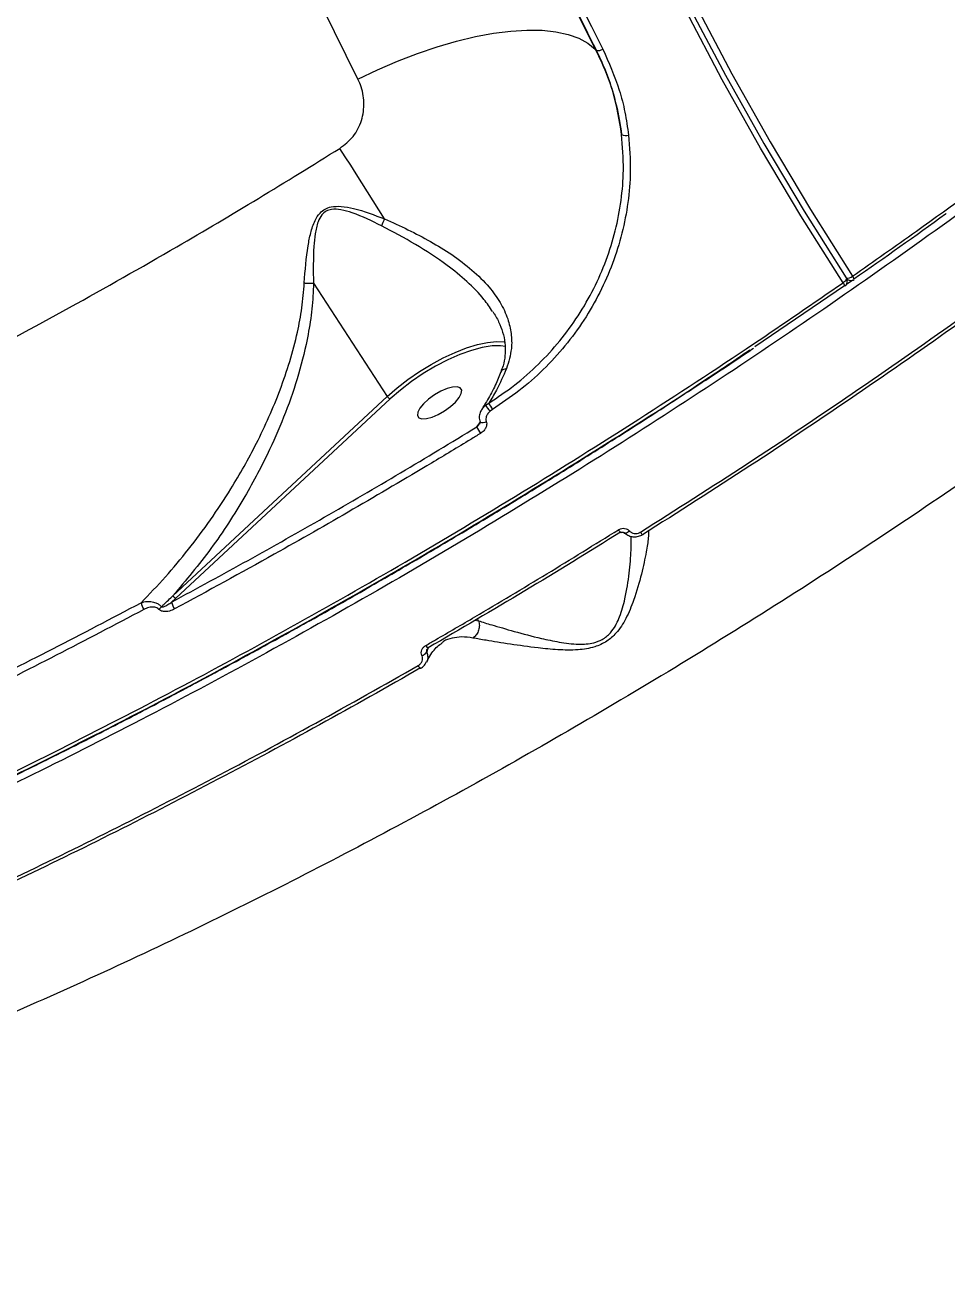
# Model space of a CAD drawing. Header units: millimetres. Extents: x -8092 to 6423, y -6886 to 5604.
# Drawn here: x 11.2 to 172.1, y -2493.7 to -2273.8 of the extents above; entities that cross this region are included whole.
import ezdxf

# ---------------------------------------------------------------- set-up
doc = ezdxf.new("R2010")
doc.units = ezdxf.units.MM
for name, color, linetype in [('DIKOM_ОБЪЕКТ', 7, 'Continuous'), ('DIKOM_РАЗМЕР_ЗОНА', 7, 'Continuous'), ('DIKOM_РАЗМЕР_ОБЪЕКТА', 7, 'Continuous')]:
    doc.layers.add(name, color=color, linetype=linetype)
doc.styles.add('style1', font='arial.ttf', dxfattribs={"width": 0.8})
doc.dimstyles.new('1-50', dxfattribs={"dimtxt": 300, "dimasz": 200, "dimexe": 100, "dimexo": 0, "dimgap": 100, "dimtad": 1, "dimtxsty": 'style1', "dimcen": 200, "dimclrd": 7, "dimclre": 7, "dimclrt": 7, "dimadec": 1, "dimazin": 2, "dimtfac": 1, "dimtmove": 0, "dimatfit": 2, "dimfxl": 0, "dimlwd": 25, "dimlwe": 18, "dimarcsym": 0})

# ---------------------------------------------------------------- blocks, each defined once
blk = doc.blocks.new('*D9')
at = {"layer": 'Defpoints', "color": 0, "transparency": 16777216}
for p in [(-8092.06, -86.27), (4664.84, -1471.84), (4664.84, -6785.92)]:
    blk.add_point(p, dxfattribs=at)
at = {"layer": 'DIKOM_РАЗМЕР_ЗОНА', "color": 7, "lineweight": 18, "transparency": 16777216}
for p, q in [((-8092.06, -86.27), (-8092.06, -6885.92)), ((4664.84, -1471.84), (4664.84, -6885.92))]:
    blk.add_line(p, q, dxfattribs=at)
at = {"layer": 'DIKOM_РАЗМЕР_ЗОНА', "color": 7, "lineweight": 25, "transparency": 16777216}
blk.add_line((-7892.06, -6785.92), (4464.84, -6785.92), dxfattribs=at)
at = {"layer": 'DIKOM_РАЗМЕР_ЗОНА', "color": 7, "transparency": 16777216}
for points in [[(-7892.06, -6752.58), (-7892.06, -6819.25), (-8092.06, -6785.92)], [(4464.84, -6752.58), (4464.84, -6819.25), (4664.84, -6785.92)]]:
    blk.add_solid(points, dxfattribs=at)
at = {"layer": 'DIKOM_РАЗМЕР_ЗОНА', "color": 7, "transparency": 16777216, "insert": (-2159.84, -6532.75), "char_height": 300, "attachment_point": 5, "style": 'style1'}
blk.add_mtext('12760', dxfattribs=at)
blk = doc.blocks.new('*D10')
at = {"layer": 'Defpoints', "color": 0, "transparency": 16777216}
for p in [(-65.22, 5603.5), (2870.75, -5504.88), (6323.39, -5504.88)]:
    blk.add_point(p, dxfattribs=at)
at = {"layer": 'DIKOM_РАЗМЕР_ЗОНА', "color": 7, "lineweight": 18, "transparency": 16777216}
for p, q in [((-65.22, 5603.5), (6423.39, 5603.5)), ((2870.75, -5504.88), (6423.39, -5504.88))]:
    blk.add_line(p, q, dxfattribs=at)
at = {"layer": 'DIKOM_РАЗМЕР_ЗОНА', "color": 7, "lineweight": 25, "transparency": 16777216}
blk.add_line((6323.39, 5403.5), (6323.39, -5304.88), dxfattribs=at)
at = {"layer": 'DIKOM_РАЗМЕР_ЗОНА', "color": 7, "transparency": 16777216}
for points in [[(6290.06, 5403.5), (6356.72, 5403.5), (6323.39, 5603.5)], [(6290.06, -5304.88), (6356.72, -5304.88), (6323.39, -5504.88)]]:
    blk.add_solid(points, dxfattribs=at)
at = {"layer": 'DIKOM_РАЗМЕР_ЗОНА', "color": 7, "transparency": 16777216, "insert": (6070.22, 308.83), "char_height": 300, "attachment_point": 5, "rotation": 90, "style": 'style1'}
blk.add_mtext('11100', dxfattribs=at)
blk = doc.blocks.new('*D11')
at = {"layer": 'Defpoints', "color": 0, "transparency": 16777216}
for p in [(-6092.06, -310.77), (2568.27, -2361.54), (2568.27, -4925.78)]:
    blk.add_point(p, dxfattribs=at)
at = {"layer": 'DIKOM_РАЗМЕР_ОБЪЕКТА', "color": 7, "lineweight": 18, "transparency": 16777216}
for p, q in [((-6092.06, -310.77), (-6092.06, -5025.78)), ((2568.27, -2361.54), (2568.27, -5025.78))]:
    blk.add_line(p, q, dxfattribs=at)
at = {"layer": 'DIKOM_РАЗМЕР_ОБЪЕКТА', "color": 7, "lineweight": 25, "transparency": 16777216}
blk.add_line((-5892.06, -4925.78), (2368.27, -4925.78), dxfattribs=at)
at = {"layer": 'DIKOM_РАЗМЕР_ОБЪЕКТА', "color": 7, "transparency": 16777216}
for points in [[(-5892.06, -4892.44), (-5892.06, -4959.11), (-6092.06, -4925.78)], [(2368.27, -4892.44), (2368.27, -4959.11), (2568.27, -4925.78)]]:
    blk.add_solid(points, dxfattribs=at)
at = {"layer": 'DIKOM_РАЗМЕР_ОБЪЕКТА', "color": 7, "transparency": 16777216, "insert": (-2605.9, -4672.61), "char_height": 300, "attachment_point": 5, "style": 'style1'}
blk.add_mtext('8660', dxfattribs=at)

msp = doc.modelspace()

# ---------------------------------------------------------------- linework, layer by layer
at = {"layer": 'DIKOM_ОБЪЕКТ', "color": 7, "linetype": 'Continuous', "lineweight": 15}
for p, q in [((110.725, -2277.968), (110.907, -2278.139)), ((61.564, -2318.829), (74.413, -2338.609)), ((154.207, -2319.277), (138.593, -2329.939)), ((154.519, -2317.928), (154.54, -2317.953)), ((154.551, -2318.994), (155.643, -2318.224)), ((154.555, -2317.995), (154.649, -2318.084)), ((37.013, -2373.403), (74.413, -2338.609)), ((74.938, -2339.02), (37.537, -2373.813)), ((90.968, -2340.78), (91.555, -2340.127)), ((91.155, -2340.53), (91.067, -2340.669)), ((91.555, -2340.127), (92.137, -2339.772)), ((92.78, -2340.863), (92.371, -2341.17)), ((90.034, -2343.936), (90.619, -2343.161)), ((37.537, -2373.813), (36.791, -2374.507)), ((89.714, -2377.676), (90.369, -2377.75)), ((90.369, -2377.75), (90.153, -2377.417)), ((81.523, -2382.595), (81.299, -2383.211)), ((83.999, -2381.567), (83.923, -2381.628))]:
    msp.add_line(p, q, dxfattribs=at)
at = {"layer": 'DIKOM_ОБЪЕКТ', "color": 7, "linetype": 'Continuous', "lineweight": 15, "flags": 128}
for points in [[(73.37, -2055.873), (73.583, -2068.629), (74.17, -2081.41), (75.131, -2094.208), (76.466, -2107.015), (78.173, -2119.821), (80.252, -2132.618), (82.701, -2145.399), (85.518, -2158.155), (88.702, -2170.877), (92.251, -2183.557), (96.162, -2196.188), (100.433, -2208.759), (105.06, -2221.264), (110.042, -2233.694), (115.374, -2246.041), (121.053, -2258.296), (127.076, -2270.453), (133.438, -2282.502), (140.136, -2294.436), (147.164, -2306.248), (154.519, -2317.928)], [(153.97, -2318.755), (146.611, -2307.067), (139.578, -2295.249), (132.876, -2283.307), (126.51, -2271.25), (120.484, -2259.086), (114.801, -2246.822), (109.465, -2234.468), (104.481, -2222.03), (99.85, -2209.517), (95.577, -2196.938), (91.663, -2184.3), (88.112, -2171.611), (84.926, -2158.881), (82.107, -2146.117), (79.656, -2133.328), (77.576, -2120.522), (75.868, -2107.708), (74.532, -2094.894), (73.571, -2082.088), (72.983, -2069.298), (72.771, -2056.534)], [(74.654, -2056.181), (74.866, -2068.907), (75.452, -2081.657), (76.411, -2094.425), (77.743, -2107.201), (79.446, -2119.977), (81.52, -2132.744), (83.963, -2145.495), (86.774, -2158.22), (89.95, -2170.912), (93.491, -2183.562), (97.392, -2196.162), (101.653, -2208.704), (106.27, -2221.179), (111.239, -2233.579), (116.559, -2245.897), (122.224, -2258.123), (128.233, -2270.251), (134.58, -2282.271), (141.261, -2294.177), (148.273, -2305.961), (155.61, -2317.614)], [(69.301, -2283.217), (63.18, -2270.821), (57.379, -2258.334), (51.902, -2245.76), (46.752, -2233.108), (41.93, -2220.384), (37.442, -2207.595), (33.287, -2194.749), (29.47, -2181.851), (25.991, -2168.911), (22.853, -2155.933), (20.058, -2142.926), (17.608, -2129.897), (15.502, -2116.853), (13.743, -2103.801)], [(102.978, -2262.099), (103.916, -2264.092), (104.862, -2266.082), (105.817, -2268.07), (106.781, -2270.055), (107.754, -2272.037), (108.735, -2274.017), (109.726, -2275.994), (110.725, -2277.968)], [(110.907, -2278.139), (109.915, -2276.178), (108.931, -2274.215), (107.956, -2272.249), (106.99, -2270.28), (106.033, -2268.309), (105.084, -2266.335), (104.144, -2264.358), (103.213, -2262.379)], [(104.352, -2262.238), (105.281, -2264.213), (106.218, -2266.185), (107.165, -2268.154), (108.12, -2270.121), (109.084, -2272.085), (110.057, -2274.047), (111.038, -2276.006), (112.029, -2277.963)], [(69.301, -2283.217), (72.74, -2281.566), (76.212, -2280.064), (79.684, -2278.723), (83.125, -2277.556), (86.505, -2276.574), (89.791, -2275.786), (92.955, -2275.198), (95.966, -2274.816), (98.799, -2274.644), (101.426, -2274.684), (103.824, -2274.934), (105.972, -2275.392), (107.849, -2276.055), (109.438, -2276.917), (110.725, -2277.968)], [(73.941, -2307.621), (72.955, -2306.025), (71.969, -2304.437), (70.982, -2302.863), (69.999, -2301.304), (69.021, -2299.765), (68.05, -2298.249), (67.088, -2296.758), (66.137, -2295.297)], [(154.54, -2317.953), (154.556, -2317.99), (154.56, -2318.07), (154.532, -2318.168), (154.471, -2318.278), (154.38, -2318.396), (154.264, -2318.518), (154.125, -2318.64), (153.97, -2318.755)], [(154.271, -2319.318), (154.25, -2319.313), (154.207, -2319.277)], [(154.649, -2318.084), (154.632, -2318.068), (154.56, -2317.986)], [(74.413, -2338.609), (76.141, -2337.107), (78.025, -2335.652), (80.022, -2334.278), (82.09, -2333.013), (84.184, -2331.886), (86.259, -2330.92), (88.269, -2330.136), (90.171, -2329.552), (91.924, -2329.181), (93.49, -2329.029), (94.834, -2329.101), (95.028, -2329.134)], [(95.058, -2329.86), (94.187, -2329.744), (92.7, -2329.779), (90.992, -2330.053), (89.104, -2330.561), (87.082, -2331.291), (84.974, -2332.225), (82.832, -2333.339), (80.707, -2334.608), (78.65, -2336.001), (76.711, -2337.483), (74.938, -2339.02)], [(87.339, -2338.084), (87.406, -2337.507), (87.159, -2337.11), (86.619, -2336.925), (85.83, -2336.967), (84.855, -2337.232), (83.774, -2337.699), (82.674, -2338.331), (81.644, -2339.075), (80.768, -2339.872), (80.116, -2340.657), (79.742, -2341.367), (79.676, -2341.943), (79.923, -2342.34), (80.463, -2342.525), (81.252, -2342.483), (82.227, -2342.218), (83.308, -2341.751), (84.408, -2341.119), (85.438, -2340.375), (86.314, -2339.578), (86.965, -2338.793), (87.339, -2338.084)], [(91.694, -2343.036), (91.429, -2343.129), (91.173, -2343.187), (90.948, -2343.204), (90.771, -2343.179), (90.658, -2343.114), (90.629, -2343.071)], [(115.774, -2362.418), (115.789, -2362.432), (115.861, -2362.464), (115.959, -2362.467), (116.079, -2362.441), (116.218, -2362.388), (116.368, -2362.308), (116.525, -2362.205), (116.682, -2362.084)], [(118.951, -2362.764), (118.967, -2362.802), (118.964, -2362.811), (118.942, -2362.79), (118.902, -2362.74), (118.846, -2362.662), (118.776, -2362.56), (118.693, -2362.437), (118.601, -2362.297)], [(81.574, -2382.472), (81.579, -2382.531), (81.567, -2382.557)]]:
    msp.add_lwpolyline(points, dxfattribs=at)
at = {"layer": 'DIKOM_ОБЪЕКТ', "color": 7, "linetype": 'Continuous', "lineweight": 15}
for centre, radius, start, end in [((111.308, -2277.039), 1.171, 249.95153, 307.95198), ((116.066, -2291.46), 1.59, 242.17606, 286.84389), ((218.077, -2371.973), 157.85, 155.94077, 156.41453), ((154.778, -2316.77), 1.185, 257.30605, 314.59671), ((154.285, -2318.675), 1.697, 17.02209, 38.68632), ((153.089, -2319.588), 1.212, 12.8704, 43.37113), ((153.7, -2318.497), 1, 304.80197, 32.91211), ((155.336, -2317.358), 1, 226.60788, 278.56245), ((155.336, -2317.358), 1, 278.56245, 304.90242), ((75.182, -2338.167), 0.886, 209.88023, 254.01726), ((92.009, -2341.077), 1.052, 115.56599, 146.09841), ((95.272, -2338.06), 4.253, 209.07996, 226.98308), ((101.747, -2334.838), 10.803, 207.17559, 213.8988), ((98.061, -2340.109), 8.892, 205.48684, 213.8995), ((117.363, -2360.389), 2.988, 209.77041, 221.90854), ((34.59, -2373.963), 3.216, 191.97296, 214.84421), ((39.862, -2373.899), 3.13, 191.19507, 215.34336), ((37.782, -2372.961), 0.886, 209.87973, 254.01776), ((32.852, -2373.439), 2.858, 305.76669, 319.06661), ((79.99, -2382.379), 1.551, 288.06376, 327.56779), ((82.163, -2381.612), 1.118, 204.53998, 237.74131), ((80.822, -2385.125), 1.117, 204.87886, 238.08108)]:
    msp.add_arc(centre, radius, start, end, dxfattribs=at)
for points, knots in [([(155.61, -2317.614), (159.34, -2314.992), (169.387, -2307.928), (185.444, -2296.161), (203.614, -2282.29), (221.451, -2268.056), (238.885, -2253.502), (255.84, -2238.67), (271.946, -2223.886), (287.166, -2209.2), (301.485, -2194.659), (315.136, -2180.025), (328.043, -2165.347), (340.14, -2150.675), (351.162, -2136.333), (361.095, -2122.361), (369.953, -2108.793), (377.878, -2095.408), (384.802, -2082.26), (390.677, -2069.403), (395.372, -2057.12), (398.901, -2045.437), (401.292, -2034.376), (402.623, -2023.733), (402.69, -2013.654), (402.229, -2006.766), (401.404, -2003.481), (401.323, -2003.161)], [0, 0, 0, 0, 0.0245685, 0.0661874, 0.1078383, 0.1494571, 0.1922848, 0.2351474, 0.2779752, 0.3195941, 0.3612449, 0.4028639, 0.4456916, 0.4885542, 0.5313819, 0.5730004, 0.6146509, 0.6562691, 0.6990964, 0.7419585, 0.7847856, 0.8264042, 0.868055, 0.9096736, 0.9525012, 0.9953637, 1, 1, 1, 1]), ([(349.456, -2141.349), (347.346, -2144.112), (341.662, -2151.555), (331.631, -2163.847), (319.177, -2178.216), (305.73, -2192.831), (291.314, -2207.648), (275.951, -2222.619), (259.98, -2237.415), (243.471, -2251.989), (226.503, -2266.3), (208.799, -2280.581), (190.39, -2294.781), (171.324, -2308.846), (152.022, -2322.468), (132.554, -2335.609), (112.995, -2348.246), (93.027, -2360.584), (72.701, -2372.565), (52.083, -2384.139), (31.624, -2395.051), (11.394, -2405.279), (-8.55, -2414.817), (-28.532, -2423.819), (-48.483, -2432.232), (-68.33, -2440.01), (-87.637, -2446.982), (-106.351, -2453.143), (-124.432, -2458.506), (-142.174, -2463.159), (-159.5, -2467.054), (-176.338, -2470.159), (-191.64, -2472.309), (-205.481, -2473.639), (-217.959, -2474.284), (-229.875, -2474.319), (-241.187, -2473.734), (-251.777, -2472.538), (-261.594, -2470.741), (-269.742, -2468.651), (-274.45, -2467.001), (-276.367, -2466.329)], [0, 0, 0, 0, 0.0156521, 0.0421681, 0.0687042, 0.0952201, 0.1225064, 0.1498146, 0.1771006, 0.2036166, 0.2301528, 0.2566687, 0.2839548, 0.3112631, 0.3385491, 0.365065, 0.3916012, 0.4181171, 0.4454033, 0.4727115, 0.4999975, 0.5265135, 0.5530497, 0.5795656, 0.6068517, 0.6341599, 0.661446, 0.6879618, 0.714498, 0.7410139, 0.7682999, 0.7956082, 0.8228942, 0.8459724, 0.8690774, 0.8921825, 0.9155066, 0.9388306, 0.9615639, 0.9843486, 1, 1, 1, 1]), ([(322.592, -2228.443), (318.958, -2232.294), (311.687, -2240.001), (300.049, -2251.626), (287.913, -2263.261), (275.086, -2275.04), (261.575, -2286.934), (247.389, -2298.915), (232.752, -2310.789), (217.267, -2322.86), (200.927, -2335.081), (183.744, -2347.397), (166.049, -2359.552), (147.881, -2371.494), (129.294, -2383.173), (110.718, -2394.32), (92.219, -2404.908), (73.858, -2414.925), (55.312, -2424.546), (36.64, -2433.719), (17.906, -2442.399), (-0.464, -2450.389), (-18.413, -2457.676), (-35.898, -2464.268), (-53.221, -2470.277), (-70.311, -2475.656), (-87.103, -2480.369), (-102.165, -2484.053), (-115.575, -2486.872), (-127.474, -2488.995), (-139.01, -2490.659), (-150.139, -2491.855), (-160.812, -2492.58), (-171.027, -2492.827), (-180.823, -2492.633), (-186.939, -2492.099), (-189.997, -2491.833)], [0, 0, 0, 0, 0.0277653, 0.0555639, 0.0833623, 0.1111275, 0.1400313, 0.1689729, 0.1979143, 0.2268179, 0.2582448, 0.2896958, 0.3211226, 0.3534672, 0.3858384, 0.4181831, 0.449506, 0.480853, 0.5121758, 0.5444125, 0.5766757, 0.6089124, 0.6401609, 0.6714336, 0.702682, 0.7348412, 0.7670266, 0.7991857, 0.8241463, 0.849107, 0.874267, 0.8994269, 0.9244695, 0.9495121, 0.9747561, 1, 1, 1, 1]), ([(110.725, -2277.968), (111.476, -2279.562), (112.952, -2282.694), (114.49, -2287.703), (115.045, -2291.138), (115.324, -2292.866)], [0, 0, 0, 0, 0.3395445, 0.6677586, 1, 1, 1, 1]), ([(112.029, -2277.963), (113.076, -2280.308), (114.663, -2283.862), (115.953, -2288.982), (116.335, -2291.649), (116.527, -2292.982)], [0, 0, 0, 0, 0.4927576, 0.7463841, 1, 1, 1, 1]), ([(115.324, -2292.866), (114.902, -2290.334), (114.263, -2286.5), (112.567, -2281.643), (111.46, -2279.307), (110.907, -2278.139)], [0, 0, 0, 0, 0.4928134, 0.746412, 1, 1, 1, 1]), ([(66.137, -2295.297), (66.966, -2294.648), (68.652, -2293.328), (70.087, -2290.42), (70.518, -2287.265), (70.045, -2284.811), (69.451, -2283.538), (69.301, -2283.217)], [0, 0, 0, 0, 0.2187096, 0.4447802, 0.6794039, 0.9192035, 1, 1, 1, 1]), ([(92.137, -2339.772), (93.668, -2338.748), (96.737, -2336.698), (100.867, -2333.027), (104.592, -2328.98), (107.819, -2324.55), (110.537, -2319.823), (112.715, -2314.847), (114.311, -2309.681), (115.31, -2304.404), (115.784, -2298.754), (115.486, -2294.937), (115.324, -2292.866)], [0, 0, 0, 0, 0.0977727, 0.1958586, 0.2936319, 0.3914605, 0.4895934, 0.5874258, 0.6858988, 0.7846817, 0.8831553, 1, 1, 1, 1]), ([(116.527, -2292.982), (116.69, -2295.094), (116.989, -2298.989), (116.498, -2304.754), (115.47, -2310.138), (113.833, -2315.41), (111.601, -2320.489), (108.819, -2325.315), (105.517, -2329.838), (101.706, -2333.972), (97.483, -2337.722), (94.346, -2339.817), (92.78, -2340.863)], [0, 0, 0, 0, 0.11667958, 0.21508472, 0.31379604, 0.4121984, 0.51005894, 0.60822569, 0.7060853, 0.8039525, 0.9021314, 1, 1, 1, 1]), ([(-307.683, -2372.563), (-307.14, -2373.565), (-305.338, -2376.893), (-301.227, -2381.773), (-295.421, -2387.217), (-288.667, -2391.891), (-280.933, -2395.921), (-272.182, -2399.251), (-262.426, -2401.855), (-251.876, -2403.676), (-240.588, -2404.726), (-228.631, -2405.031), (-215.813, -2404.598), (-202.143, -2403.395), (-187.65, -2401.407), (-172.643, -2398.677), (-157.186, -2395.23), (-141.349, -2391.105), (-124.885, -2386.238), (-107.825, -2380.614), (-90.216, -2374.233), (-72.43, -2367.23), (-54.531, -2359.64), (-36.583, -2351.512), (-18.313, -2342.721), (0.228, -2333.267), (18.983, -2323.171), (36.239, -2313.379), (51.97, -2304.076), (61.412, -2298.226), (66.137, -2295.297)], [0, 0, 0, 0, 0.0161444, 0.0536237, 0.0900464, 0.1264972, 0.1629199, 0.2003996, 0.2379099, 0.2753896, 0.3118389, 0.3483161, 0.3847653, 0.4222704, 0.4598059, 0.4973111, 0.5338203, 0.5703575, 0.6068667, 0.6444314, 0.6820266, 0.7195914, 0.7561918, 0.7928202, 0.8294206, 0.8670767, 0.9047631, 0.9424193, 0.9711827, 1, 1, 1, 1]), ([(59.937, -2318.799), (60.094, -2316.617), (60.305, -2313.667), (61.033, -2310.046), (61.655, -2308.094), (62.529, -2306.662), (63.528, -2305.852), (64.812, -2305.405), (66.528, -2305.386), (69.699, -2305.977), (72.161, -2306.931), (73.941, -2307.621)], [0, 0, 0, 0, 0.2657815, 0.3593765, 0.4543059, 0.517754, 0.5632828, 0.6085733, 0.6803142, 0.7688734, 1, 1, 1, 1]), ([(73.413, -2308.815), (71.74, -2307.988), (69.443, -2306.854), (66.478, -2305.994), (64.902, -2305.856), (63.734, -2306.199), (62.87, -2306.951), (62.205, -2308.335), (61.791, -2310.215), (61.486, -2313.782), (61.485, -2316.671), (61.555, -2318.819), (61.555, -2318.822)], [0, 0, 0, 0, 0.2369839, 0.3252763, 0.3938207, 0.4351384, 0.4764532, 0.5364636, 0.6308598, 0.7257881, 0.9996855, 1, 1, 1, 1]), ([(171.975, -2306.669), (171.921, -2306.709), (166.643, -2310.606), (161.215, -2314.391), (155.843, -2318.138)], [0, 0, 0, 0, 0.0101578, 1, 1, 1, 1]), ([(92.811, -2323.788), (92.327, -2323.069), (91.081, -2321.217), (88.381, -2318.513), (84.408, -2315.274), (79.38, -2311.988), (75.403, -2309.873), (73.413, -2308.815)], [0, 0, 0, 0, 0.1150999, 0.2966465, 0.4783787, 0.7390085, 1, 1, 1, 1]), ([(73.941, -2307.621), (75.312, -2308.233), (78.057, -2309.46), (82.004, -2311.531), (85.796, -2313.854), (89.279, -2316.486), (92.122, -2319.295), (94.197, -2322.175), (95.488, -2324.908), (96.109, -2327.621), (96.212, -2330.54), (95.585, -2332.58), (95.228, -2333.742)], [0, 0, 0, 0, 0.1075944, 0.2154922, 0.3229194, 0.436805, 0.5505787, 0.6441628, 0.73766, 0.816612, 0.8955088, 1, 1, 1, 1]), ([(118.601, -2362.297), (124.819, -2358.345), (137.255, -2350.442), (155.678, -2338.085), (173.917, -2325.407), (185.814, -2316.685), (191.762, -2312.324)], [0, 0, 0, 0, 0.2485954, 0.4971935, 0.7485969, 1, 1, 1, 1]), ([(191.953, -2312.906), (186.084, -2317.209), (174.346, -2325.815), (156.221, -2338.421), (137.773, -2350.801), (125.225, -2358.776), (118.951, -2362.764)], [0, 0, 0, 0, 0.2485976, 0.4971943, 0.7485968, 1, 1, 1, 1]), ([(-296.463, -2454.588), (-295.56, -2455.293), (-292.248, -2457.88), (-285.393, -2461.521), (-276.034, -2465.462), (-265.691, -2468.508), (-254.529, -2470.747), (-242.34, -2472.199), (-229.131, -2472.829), (-214.921, -2472.613), (-200.2, -2471.57), (-185.066, -2469.757), (-169.623, -2467.245), (-153.438, -2463.973), (-136.533, -2459.921), (-118.948, -2455.084), (-100.823, -2449.494), (-82.202, -2443.153), (-63.142, -2436.076), (-43.577, -2428.234), (-23.554, -2419.619), (-3.133, -2410.244), (17.237, -2400.316), (37.487, -2389.88), (57.552, -2378.995), (77.759, -2367.483), (98.044, -2355.359), (118.329, -2342.644), (137.003, -2330.427), (148.767, -2322.334), (153.97, -2318.755)], [0, 0, 0, 0, 0.0140765, 0.0516775, 0.0892479, 0.1257578, 0.1622958, 0.1988057, 0.236376, 0.273977, 0.3115474, 0.3467427, 0.3819633, 0.4171586, 0.4533004, 0.4894695, 0.5256113, 0.5621213, 0.5986594, 0.6351694, 0.6727398, 0.7103409, 0.7479113, 0.7844214, 0.8209595, 0.8574694, 0.8950398, 0.9326409, 0.9702113, 1, 1, 1, 1]), ([(31.444, -2374.63), (32.878, -2373.141), (35.746, -2370.164), (39.778, -2365.311), (43.6, -2360.19), (47.639, -2354.067), (51.036, -2348.043), (53.813, -2342.206), (55.77, -2337.443), (57.461, -2332.513), (58.721, -2327.725), (59.594, -2323.142), (59.822, -2320.251), (59.937, -2318.799)], [0, 0, 0, 0, 0.100762, 0.2015254, 0.3037936, 0.4060536, 0.5490241, 0.6279403, 0.7068469, 0.7872939, 0.8677085, 0.9335536, 1, 1, 1, 1]), ([(61.564, -2318.829), (61.492, -2320.329), (61.347, -2323.331), (60.509, -2328.658), (59.037, -2334.743), (56.736, -2341.448), (53.639, -2348.635), (49.386, -2356.648), (43.807, -2365.29), (39.278, -2370.698), (37.013, -2373.403)], [0, 0, 0, 0, 0.0717657, 0.1435736, 0.2576775, 0.3721844, 0.4865171, 0.6397328, 0.8198576, 1, 1, 1, 1]), ([(59.937, -2318.799), (59.982, -2318.8), (60.26, -2318.807), (60.835, -2318.819), (61.3, -2318.821), (61.555, -2318.822)], [0, 0, 0, 0, 0.0794448, 0.4971869, 1, 1, 1, 1]), ([(61.555, -2318.822), (61.556, -2318.822), (61.558, -2318.822), (61.561, -2318.825), (61.563, -2318.828), (61.564, -2318.829)], [0, 0, 0, 0, 0.24352437, 0.57332611, 1, 1, 1, 1]), ([(92.821, -2323.779), (92.917, -2323.914), (93.434, -2324.641), (94.088, -2326.008), (94.74, -2327.845), (95.047, -2329.676), (95.013, -2331.467), (94.742, -2333.032), (94.361, -2333.984), (94.217, -2334.344)], [0, 0, 0, 0, 0.0412317, 0.2226087, 0.3991609, 0.5716118, 0.7400261, 0.901551, 1, 1, 1, 1]), ([(-296.377, -2454.909), (-295.775, -2455.355), (-293.978, -2456.685), (-290.71, -2458.699), (-286.588, -2460.965), (-282.19, -2463.041), (-277.533, -2464.936), (-272.625, -2466.645), (-267.487, -2468.159), (-262.136, -2469.472), (-256.58, -2470.583), (-250.818, -2471.493), (-244.848, -2472.203), (-238.668, -2472.715), (-232.277, -2473.027), (-225.674, -2473.141), (-218.856, -2473.057), (-211.822, -2472.774), (-204.568, -2472.292), (-197.109, -2471.612), (-189.476, -2470.736), (-181.697, -2469.667), (-173.784, -2468.407), (-165.729, -2466.956), (-157.531, -2465.314), (-149.192, -2463.481), (-140.71, -2461.458), (-132.087, -2459.245), (-123.321, -2456.842), (-114.414, -2454.248), (-105.364, -2451.464), (-96.18, -2448.491), (-86.889, -2445.339), (-77.518, -2442.016), (-68.088, -2438.529), (-58.599, -2434.88), (-49.054, -2431.069), (-39.451, -2427.096), (-29.789, -2422.961), (-20.07, -2418.665), (-10.294, -2414.207), (-0.461, -2409.588), (9.43, -2404.806), (19.374, -2399.865), (29.347, -2394.775), (39.319, -2389.553), (49.262, -2384.211), (59.171, -2378.755), (69.046, -2373.184), (78.887, -2367.497), (88.696, -2361.694), (98.471, -2355.777), (108.211, -2349.744), (117.92, -2343.599), (127.586, -2337.331), (134.402, -2332.85), (137.972, -2330.434), (138.355, -2330.175)], [0, 0, 0, 0, 0.009314, 0.027793, 0.0463397, 0.0649742, 0.0837158, 0.1025568, 0.1213783, 0.1400951, 0.1587398, 0.177332, 0.1958913, 0.2144377, 0.2329912, 0.2515655, 0.270181, 0.2888582, 0.3076179, 0.3264755, 0.3453279, 0.3640495, 0.3827101, 0.4013251, 0.4199093, 0.438478, 0.4570463, 0.4756263, 0.494231, 0.5128756, 0.531575, 0.5503443, 0.5691364, 0.5878684, 0.6065359, 0.625154, 0.6437379, 0.6623022, 0.6808622, 0.6994312, 0.7180209, 0.736646, 0.7553218, 0.7740628, 0.7928534, 0.8116058, 0.8302854, 0.8489117, 0.8675, 0.8860651, 0.9046217, 0.9231845, 0.9417639, 0.9603744, 0.9790309, 0.9977482, 1, 1, 1, 1]), ([(-276.118, -2464.942), (-274.205, -2465.612), (-269.052, -2467.417), (-259.859, -2469.708), (-248.344, -2471.612), (-235.808, -2472.717), (-222.27, -2473), (-207.748, -2472.436), (-192.564, -2471.038), (-176.785, -2468.83), (-160.49, -2465.855), (-143.413, -2462.063), (-125.582, -2457.433), (-107.041, -2451.96), (-88.199, -2445.765), (-69.127, -2438.887), (-49.9, -2431.377), (-30.205, -2423.113), (-10.092, -2414.093), (10.377, -2404.328), (30.754, -2394.035), (50.969, -2383.261), (70.958, -2372.062), (91.055, -2360.264), (111.165, -2347.848), (126.807, -2337.856), (135.554, -2331.926), (137.712, -2330.463)], [0, 0, 0, 0, 0.0243372, 0.0655682, 0.1068309, 0.1480619, 0.1904906, 0.2329537, 0.2753823, 0.3166134, 0.3578761, 0.3991071, 0.4415357, 0.4839988, 0.5264274, 0.5676585, 0.6089213, 0.6501524, 0.6925809, 0.7350442, 0.7774729, 0.8187039, 0.8599668, 0.9011976, 0.9436264, 0.9860896, 1, 1, 1, 1]), ([(94.263, -2334.329), (93.944, -2335.107), (93.237, -2336.824), (92.169, -2338.866), (91.386, -2340.055), (91.113, -2340.47)], [0, 0, 0, 0, 0.3501076, 0.7732342, 1, 1, 1, 1]), ([(95.228, -2333.742), (94.67, -2335.028), (93.745, -2337.162), (92.594, -2339.03), (92.137, -2339.772)], [0, 0, 0, 0, 0.6025876, 1, 1, 1, 1]), ([(95.228, -2333.742), (95.194, -2333.748), (95.003, -2333.779), (94.656, -2333.903), (94.351, -2334.114), (94.311, -2334.318), (94.301, -2334.372)], [0, 0, 0, 0, 0.0704751, 0.3948965, 0.8393929, 1, 1, 1, 1]), ([(90.978, -2340.786), (90.911, -2340.872), (90.67, -2341.181), (90.485, -2341.811), (90.43, -2342.524), (90.595, -2342.911), (90.658, -2343.059)], [0, 0, 0, 0, 0.1340632, 0.4809781, 0.8012126, 1, 1, 1, 1]), ([(92.371, -2341.17), (92.195, -2341.351), (91.877, -2341.682), (91.639, -2342.242), (91.59, -2342.699), (91.664, -2342.939), (91.694, -2343.036)], [0, 0, 0, 0, 0.3466993, 0.6311626, 0.8512306, 1, 1, 1, 1]), ([(36.791, -2374.507), (41.235, -2372.094), (50.122, -2367.269), (63.452, -2359.721), (76.771, -2351.97), (85.613, -2346.614), (90.034, -2343.936)], [0, 0, 0, 0, 0.24931491, 0.49862896, 0.74931423, 1, 1, 1, 1]), ([(90.034, -2343.936), (90.155, -2343.825), (90.308, -2343.683), (90.43, -2343.506), (90.456, -2343.468)], [0, 0, 0, 0, 0.7864204, 1, 1, 1, 1]), ([(90.629, -2343.073), (90.629, -2343.071), (90.628, -2343.067), (90.631, -2343.131), (90.599, -2343.243), (90.544, -2343.365), (90.48, -2343.44), (90.456, -2343.468)], [0, 0, 0, 0, 0.177991, 0.3556219, 0.5656821, 0.83681083, 1, 1, 1, 1]), ([(91.694, -2343.036), (91.71, -2343.078), (91.77, -2343.244), (91.789, -2343.591), (91.643, -2344.094), (91.278, -2344.638), (90.886, -2344.921), (90.68, -2345.069)], [0, 0, 0, 0, 0.0579383, 0.2244809, 0.4300089, 0.7004866, 1, 1, 1, 1]), ([(90.68, -2345.069), (90.112, -2345.415), (87.274, -2347.147), (79.876, -2351.614), (68.448, -2358.348), (53.494, -2366.899), (43.101, -2372.556), (37.309, -2375.71)], [0, 0, 0, 0, 0.0321574, 0.1607931, 0.4182841, 0.6757757, 1, 1, 1, 1]), ([(114.769, -2361.873), (114.803, -2361.853), (114.981, -2361.747), (115.345, -2361.624), (115.849, -2361.618), (116.328, -2361.765), (116.564, -2361.978), (116.682, -2362.084)], [0, 0, 0, 0, 0.0545999, 0.2913644, 0.527826, 0.7639694, 1, 1, 1, 1]), ([(81.147, -2382.076), (81.719, -2381.745), (84.58, -2380.091), (91.633, -2375.965), (102.29, -2369.603), (110.608, -2364.45), (114.769, -2361.873)], [0, 0, 0, 0, 0.0507675, 0.2538461, 0.6266963, 1, 1, 1, 1]), ([(115.117, -2362.317), (109.559, -2365.755), (98.432, -2372.637), (87.197, -2379.192), (81.574, -2382.472)], [0, 0, 0, 0, 0.4994481, 1, 1, 1, 1]), ([(120.005, -2362.088), (120.006, -2362.471), (120.007, -2363.413), (119.6, -2365.934), (118.825, -2369.557), (117.684, -2373.613), (116.243, -2377.198), (114.683, -2379.711), (112.754, -2381.445), (110.424, -2382.506), (107.44, -2382.942), (104.109, -2382.868), (100.082, -2382.467), (95.768, -2381.843), (91.906, -2381.23), (90.101, -2380.908), (89.365, -2380.776)], [0, 0, 0, 0, 0.05428794, 0.13349307, 0.2351906, 0.33991134, 0.40823194, 0.46424405, 0.50040539, 0.53912462, 0.58929414, 0.6534919, 0.71944295, 0.82176104, 0.92721202, 1, 1, 1, 1]), ([(90.374, -2377.759), (90.374, -2377.759), (91.036, -2378.024), (92.891, -2378.541), (96.523, -2379.627), (100.59, -2380.702), (104.413, -2381.52), (107.475, -2381.929), (110.099, -2381.788), (111.608, -2381.223), (112.716, -2380.542), (113.63, -2379.637), (114.431, -2378.335), (115.264, -2376.451), (116.087, -2373.365), (116.691, -2369.348), (117.007, -2365.664), (116.995, -2363.83), (116.99, -2363.075)], [0, 0, 0, 0, 0.00007123, 0.07912269, 0.19075217, 0.30548027, 0.3740549, 0.44383773, 0.49431859, 0.52324177, 0.53178959, 0.56686917, 0.59502474, 0.62398828, 0.69631463, 0.80702842, 0.92051965, 1, 1, 1, 1]), ([(115.142, -2362.389), (115.169, -2362.371), (115.241, -2362.325), (115.38, -2362.291), (115.534, -2362.29), (115.671, -2362.333), (115.745, -2362.382), (115.77, -2362.415), (115.773, -2362.419)], [0, 0, 0, 0, 0.113939, 0.3050121, 0.4994639, 0.7081013, 0.9669588, 1, 1, 1, 1]), ([(118.951, -2362.764), (118.897, -2362.796), (118.6, -2362.97), (117.992, -2363.17), (117.145, -2363.172), (116.342, -2362.916), (115.945, -2362.554), (115.747, -2362.373)], [0, 0, 0, 0, 0.0531705, 0.2900055, 0.526834, 0.7633663, 1, 1, 1, 1]), ([(116.682, -2362.084), (116.8, -2362.192), (117.037, -2362.406), (117.519, -2362.554), (118.026, -2362.547), (118.391, -2362.423), (118.569, -2362.317), (118.601, -2362.297)], [0, 0, 0, 0, 0.2363972, 0.4729436, 0.7098825, 0.9468202, 1, 1, 1, 1]), ([(166.004, -2795.924), (169.329, -2795.841), (175.981, -2795.674), (186.395, -2794.035), (197.191, -2791.361), (208.384, -2787.514), (219.932, -2782.506), (231.584, -2776.439), (243.297, -2769.362), (255.028, -2761.341), (266.968, -2752.246), (279.083, -2742.061), (291.334, -2730.797), (303.454, -2718.699), (315.404, -2705.827), (327.15, -2692.257), (338.88, -2677.771), (350.552, -2662.382), (362.121, -2646.121), (373.341, -2629.337), (384.179, -2612.098), (394.614, -2594.481), (404.809, -2576.208), (414.717, -2557.318), (424.296, -2537.86), (433.341, -2518.246), (441.835, -2498.545), (449.769, -2478.825), (457.265, -2458.785), (464.275, -2438.48), (470.766, -2417.975), (476.176, -2399.14), (480.685, -2381.992), (483.093, -2371.714), (484.298, -2366.571)], [0, 0, 0, 0, 0.0311785, 0.0623809, 0.0935594, 0.1256442, 0.1577552, 0.1898399, 0.2210201, 0.2522244, 0.2834047, 0.3154897, 0.3476009, 0.3796861, 0.410889, 0.4421159, 0.4733188, 0.5054256, 0.5375585, 0.5696655, 0.6009196, 0.6321978, 0.6634523, 0.6956101, 0.7277938, 0.759952, 0.791284, 0.8226406, 0.8539727, 0.8862088, 0.918471, 0.9507074, 0.9753303, 1, 1, 1, 1]), ([(-29.521, -2404.556), (-24.497, -2402.272), (-14.451, -2397.706), (0.768, -2390.375), (16.072, -2382.726), (26.32, -2377.329), (31.444, -2374.63)], [0, 0, 0, 0, 0.2490998, 0.4982007, 0.7491008, 1, 1, 1, 1]), ([(31.444, -2374.63), (31.608, -2374.576), (32.144, -2374.399), (33.047, -2374.349), (33.949, -2374.567), (34.586, -2374.889), (34.866, -2375.168), (35.011, -2375.312)], [0, 0, 0, 0, 0.1441021, 0.4679441, 0.6900963, 0.8402994, 1, 1, 1, 1]), ([(35.011, -2375.312), (35.155, -2375.176), (35.824, -2374.541), (36.49, -2373.903), (37.013, -2373.403)], [0, 0, 0, 0, 0.2148074, 1, 1, 1, 1]), ([(35.011, -2375.312), (35.033, -2375.323), (35.079, -2375.347), (35.206, -2375.349), (35.45, -2375.295), (35.9, -2375.097), (36.369, -2374.815), (36.688, -2374.582), (36.791, -2374.507)], [0, 0, 0, 0, 0.0381961, 0.0818668, 0.1920546, 0.4180363, 0.8124088, 1, 1, 1, 1]), ([(31.95, -2375.8), (26.852, -2378.486), (16.655, -2383.857), (1.353, -2391.508), (-13.938, -2398.878), (-24.08, -2403.488), (-29.151, -2405.793)], [0, 0, 0, 0, 0.2491001, 0.4982001, 0.7490995, 1, 1, 1, 1]), ([(34.522, -2375.759), (34.43, -2375.677), (34.245, -2375.513), (33.799, -2375.379), (33.143, -2375.365), (32.487, -2375.537), (32.079, -2375.737), (31.95, -2375.8)], [0, 0, 0, 0, 0.1388403, 0.2767552, 0.4965787, 0.8418559, 1, 1, 1, 1]), ([(37.309, -2375.71), (37.168, -2375.779), (36.721, -2375.999), (36, -2376.181), (35.291, -2376.159), (34.814, -2376.015), (34.62, -2375.844), (34.522, -2375.759)], [0, 0, 0, 0, 0.1605726, 0.5081557, 0.7318619, 0.8653867, 1, 1, 1, 1]), ([(90.374, -2377.759), (90.431, -2378.029), (90.547, -2378.57), (90.399, -2379.42), (90.035, -2380.159), (89.638, -2380.58), (89.402, -2380.749), (89.365, -2380.776)], [0, 0, 0, 0, 0.24402909, 0.48798624, 0.73199662, 0.95708579, 1, 1, 1, 1]), ([(90.369, -2377.75), (90.37, -2377.751), (90.372, -2377.754), (90.373, -2377.757), (90.373, -2377.759), (90.374, -2377.759)], [0, 0, 0, 0, 0.5077923, 0.9212968, 1, 1, 1, 1]), ([(89.365, -2380.776), (88.706, -2380.683), (87.433, -2380.503), (85.741, -2380.793), (84.575, -2381.085), (84.069, -2381.508), (83.999, -2381.567)], [0, 0, 0, 0, 0.3306507, 0.6389334, 0.950093, 1, 1, 1, 1]), ([(80.471, -2383.853), (80.463, -2383.835), (80.393, -2383.673), (80.331, -2383.331), (80.43, -2382.842), (80.705, -2382.388), (80.999, -2382.18), (81.147, -2382.076)], [0, 0, 0, 0, 0.0299543, 0.261834, 0.5039762, 0.7520339, 1, 1, 1, 1]), ([(81.307, -2382.849), (81.29, -2382.906), (81.259, -2383.009), (81.272, -2383.127), (81.29, -2383.187), (81.297, -2383.204), (81.299, -2383.211)], [0, 0, 0, 0, 0.4731434, 0.8460277, 0.9417332, 1, 1, 1, 1]), ([(81.299, -2383.211), (81.314, -2383.244), (81.429, -2383.512), (81.514, -2384.056), (81.468, -2384.624), (81.305, -2384.872), (81.288, -2384.898)], [0, 0, 0, 0, 0.0621024, 0.496649, 0.9474516, 1, 1, 1, 1]), ([(81.311, -2382.85), (81.317, -2382.829), (81.332, -2382.771), (81.418, -2382.656), (81.524, -2382.591), (81.571, -2382.561)], [0, 0, 0, 0, 0.2209408, 0.6482726, 1, 1, 1, 1]), ([(81.357, -2384.995), (81.413, -2384.854), (81.665, -2384.215), (82.21, -2383.348), (82.975, -2382.414), (83.565, -2381.877), (83.924, -2381.703), (83.987, -2381.673)], [0, 0, 0, 0, 0.07926289, 0.35785102, 0.64215655, 0.93783035, 1, 1, 1, 1]), ([(-0.509, -2427.283), (2.535, -2425.858), (11.441, -2421.692), (26.288, -2414.421), (44.073, -2405.296), (61.937, -2395.722), (73.852, -2388.971), (79.809, -2385.595)], [0, 0, 0, 0, 0.1144555, 0.3347654, 0.5550758, 0.7775377, 1, 1, 1, 1]), ([(79.809, -2385.595), (79.954, -2385.494), (80.244, -2385.291), (80.513, -2384.847), (80.61, -2384.369), (80.549, -2384.033), (80.48, -2383.873), (80.471, -2383.853)], [0, 0, 0, 0, 0.2478626, 0.495887, 0.7365154, 0.9670294, 1, 1, 1, 1]), ([(80.226, -2386.062), (80.274, -2386.038), (80.599, -2385.878), (81.009, -2385.487), (81.202, -2385.051), (81.273, -2384.891)], [0, 0, 0, 0, 0.1010281, 0.6715675, 1, 1, 1, 1]), ([(80.245, -2386.007), (74.358, -2389.343), (62.585, -2396.014), (44.819, -2405.54), (27.016, -2414.68), (12.087, -2421.992), (3.144, -2426.176), (0.106, -2427.597)], [0, 0, 0, 0, 0.2203101, 0.4406215, 0.6630831, 0.8855454, 1, 1, 1, 1])]:
    msp.add_open_spline(points, degree=3, knots=knots, dxfattribs=at)

# ---------------------------------------------------------------- dimensions: what is measured, and where the dimension line sits
at = {"layer": 'DIKOM_РАЗМЕР_ЗОНА'}
dim = msp.add_linear_dim(base=(6323.39, -5504.88), p1=(-65.219, 5603.501), p2=(2870.746, -5504.88), angle=90, text='11100', dimstyle='1-50', dxfattribs=at)
dim.commit()
dim.dimension.update_dxf_attribs({"geometry": '*D10', "text_midpoint": (6323.39, 308.825), "dimtype": 160})
dim = msp.add_linear_dim(base=(4664.839, -6785.918), p1=(-8092.064, -86.271), p2=(4664.839, -1471.84), text='12760', dimstyle='1-50', dxfattribs=at)
dim.commit()
dim.dimension.update_dxf_attribs({"geometry": '*D9', "text_midpoint": (-2159.843, -6785.918), "dimtype": 160})
at = {"layer": 'DIKOM_РАЗМЕР_ОБЪЕКТА'}
dim = msp.add_linear_dim(base=(2568.274, -4925.777), p1=(-6092.064, -310.768), p2=(2568.274, -2361.54), text='8660', dimstyle='1-50', dxfattribs=at)
dim.commit()
dim.dimension.update_dxf_attribs({"geometry": '*D11', "text_midpoint": (-2605.904, -4925.777), "dimtype": 160})

doc.saveas('drawing.dxf')
